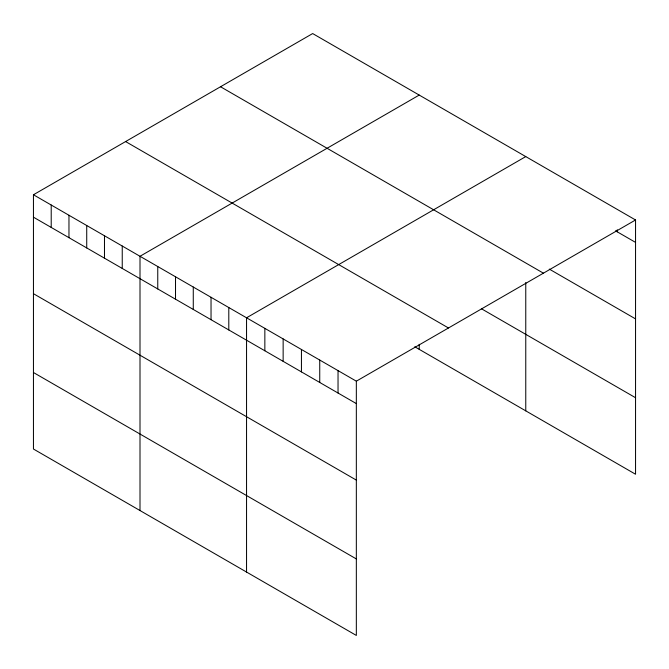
<?xml version="1.0" encoding="UTF-8"?>
<svg xmlns="http://www.w3.org/2000/svg" width="669" height="669" viewBox="0 0 669 669"><rect width="100%" height="100%" fill="white"/><g stroke="black" fill="none" stroke-linecap="round" stroke-linejoin="round"><path stroke-width="1" d="M33.45 194.763L356.334 381.179L356.334 635.441L33.45 449.024L33.45 194.763L312.666 33.559L635.55 219.976L635.55 474.237L414.78 346.776M419.22 95.073L140.005 256.277L140.005 510.547M525.767 156.588L246.552 317.792L246.552 572.062M356.334 381.179L635.55 219.976M615.513 230.822L635.55 242.387M549.291 269.097L635.55 318.896M220.527 86.753L543.412 273.169M481.371 308.718L635.55 397.729M125.588 141.56L448.473 327.977M33.45 217.174L356.334 403.591M33.45 293.691L356.334 480.099M33.45 372.516L356.334 558.933M617.253 229.785L617.253 231.825M525.767 282.485L525.767 410.858M419.22 344.309L419.22 349.343M338.037 370.609L338.037 393.029M319.74 360.047L319.74 382.467M301.443 349.486L301.443 371.905M283.146 338.924L283.146 361.335M264.849 328.362L264.849 350.773M228.798 307.539L228.798 329.959M211.036 297.287L211.036 319.707M193.274 287.034L193.274 309.454M175.521 276.782L175.521 299.202M157.759 266.53L157.759 288.949M122.243 246.025L122.243 268.445M104.481 235.772L104.481 258.192M86.727 225.52L86.727 247.94M68.966 215.267L68.966 237.687M51.212 205.015L51.212 227.435"/></g></svg>
